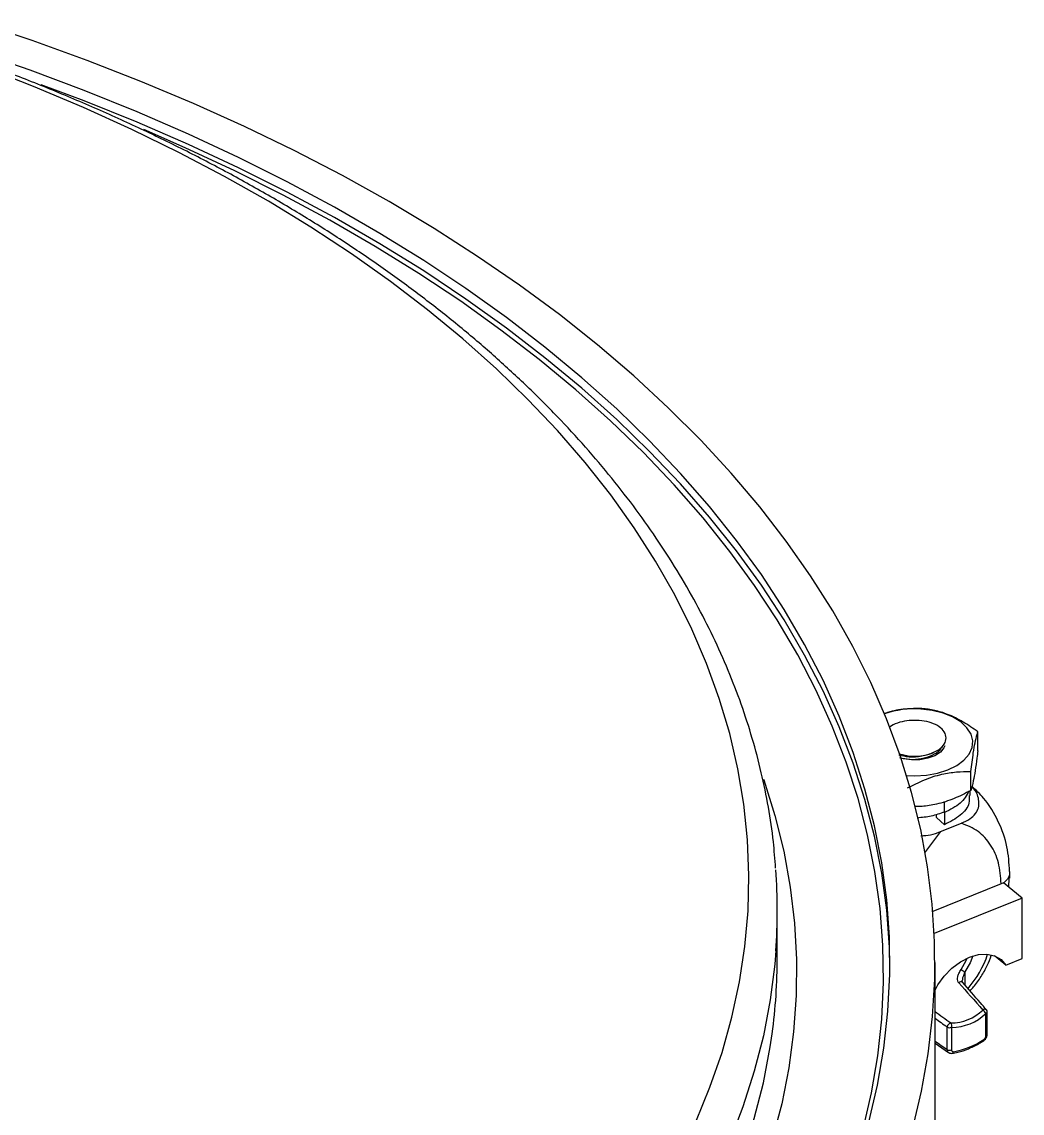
# Model space of a CAD drawing. Header units: millimetres. Extents: x 0 to 6631, y 0 to 4689.
# Drawn here: x 4637.7 to 4793, y 2201.6 to 2371.2 of the extents above; entities that cross this region are included whole.
import ezdxf

# ---------------------------------------------------------------- set-up
doc = ezdxf.new("R2010")
doc.units = ezdxf.units.MM
doc.header["$LTSCALE"] = 13
doc.layers.add('几何体', color=7, linetype='Continuous')

msp = doc.modelspace()

# ---------------------------------------------------------------- linework, layer by layer
at = {"layer": '几何体'}
for p, q in [((4786.17, 2257.93), (4786.17, 2260.87)), ((4785.07, 2251.76), (4785.07, 2254.7)), ((4784.98, 2250.98), (4784.98, 2251.72)), ((4780.97, 2248.41), (4780.97, 2250.03)), ((4779.74, 2247.58), (4779.74, 2248.04)), ((4780.9, 2248.39), (4780.97, 2248.33)), ((4780.97, 2248.33), (4780.97, 2246.45)), ((4780.97, 2246.45), (4779.74, 2247.58)), ((4780.36, 2245.37), (4783.62, 2246.69)), ((4780.36, 2245.37), (4777.87, 2242.1)), ((4790.96, 2236.77), (4791.03, 2238.14)), ((4791.11, 2238.14), (4791.11, 2239.12)), ((4789.77, 2237.25), (4779.18, 2232.97)), ((4790.15, 2237.44), (4789.77, 2237.25)), ((4793.05, 2235.05), (4790.15, 2237.44)), ((4793.05, 2235.05), (4779.4, 2229.54)), ((4793.05, 2225.66), (4793.05, 2235.05)), ((4755.01, 2225.87), (4755.01, 2233.17)), ((4790.51, 2224.63), (4788.74, 2226.1)), ((4779.51, 2197.29), (4779.51, 2225.05)), ((4790.51, 2224.63), (4793.05, 2225.66)), ((4784.16, 2223.57), (4784.16, 2221.56)), ((4787.41, 2213.62), (4787.41, 2217.13)), ((4787.62, 2213.86), (4787.62, 2217.36)), ((4781.42, 2211.51), (4781.42, 2215.02)), ((4782.08, 2214.97), (4782.08, 2211.47)), ((4779.51, 2212.52), (4781.61, 2211.06))]:
    msp.add_line(p, q, dxfattribs=at)
at = {"layer": '几何体', "flags": 128}
for points in [[(4776.05, 2199.31), (4777.43, 2205.08), (4778.46, 2210.86), (4779.14, 2216.67), (4779.47, 2222.48), (4779.45, 2228.3), (4779.08, 2234.12), (4778.36, 2239.92), (4777.29, 2245.71), (4775.87, 2251.47), (4774.1, 2257.19), (4771.99, 2262.88), (4769.54, 2268.53), (4766.75, 2274.12), (4763.62, 2279.65), (4760.17, 2285.12), (4756.38, 2290.51), (4752.27, 2295.82), (4747.85, 2301.05), (4743.11, 2306.18), (4738.06, 2311.22), (4732.72, 2316.15), (4727.08, 2320.97), (4721.15, 2325.68), (4714.94, 2330.26), (4708.46, 2334.72), (4701.72, 2339.04), (4694.71, 2343.23), (4687.46, 2347.27), (4679.98, 2351.16), (4672.26, 2354.9), (4664.32, 2358.49), (4656.16, 2361.91), (4647.81, 2365.17), (4639.27, 2368.25), (4630.54, 2371.16)], [(4769.22, 2200.26), (4770.57, 2205.98), (4771.56, 2211.72), (4772.2, 2217.48), (4772.49, 2223.25), (4772.42, 2229.02), (4772, 2234.79), (4771.23, 2240.55), (4770.1, 2246.28), (4768.63, 2251.99), (4766.8, 2257.67), (4764.63, 2263.3), (4762.11, 2268.89), (4759.25, 2274.42), (4756.06, 2279.89), (4752.53, 2285.29), (4748.67, 2290.62), (4744.49, 2295.86), (4739.99, 2301.01), (4735.18, 2306.07), (4730.06, 2311.03), (4724.64, 2315.88), (4718.92, 2320.62), (4712.92, 2325.24), (4706.64, 2329.73), (4700.08, 2334.09), (4693.27, 2338.31), (4686.2, 2342.39), (4678.88, 2346.33), (4671.33, 2350.11), (4663.55, 2353.74), (4655.55, 2357.2), (4647.35, 2360.5), (4638.94, 2363.63), (4630.36, 2366.59)], [(4742.33, 2200.29), (4744.55, 2205.67), (4746.43, 2211.09), (4747.96, 2216.55), (4749.15, 2222.03), (4749.98, 2227.54), (4750.47, 2233.06), (4750.6, 2238.58), (4750.38, 2244.11), (4749.81, 2249.63), (4748.89, 2255.13), (4747.61, 2260.61), (4745.99, 2266.06), (4744.03, 2271.47), (4741.72, 2276.83), (4739.07, 2282.14), (4736.09, 2287.39), (4732.77, 2292.58), (4729.13, 2297.69), (4725.16, 2302.72), (4720.88, 2307.66), (4716.28, 2312.51), (4711.38, 2317.26), (4706.18, 2321.9), (4700.69, 2326.43), (4694.92, 2330.84), (4688.86, 2335.12), (4682.54, 2339.27), (4675.96, 2343.29), (4669.13, 2347.16), (4662.05, 2350.89), (4654.75, 2354.46), (4647.22, 2357.87), (4639.48, 2361.13), (4631.54, 2364.21)], [(4772.5, 2224.24), (4772.42, 2227.39), (4772, 2233.16), (4771.23, 2238.91), (4770.1, 2244.65), (4768.63, 2250.36), (4766.8, 2256.03), (4764.63, 2261.67), (4762.11, 2267.26), (4759.25, 2272.79), (4756.06, 2278.26), (4752.53, 2283.66), (4748.67, 2288.98), (4744.49, 2294.23), (4739.99, 2299.38), (4735.18, 2304.44), (4730.06, 2309.4), (4724.64, 2314.25), (4718.92, 2318.99), (4712.92, 2323.6), (4706.64, 2328.09), (4700.08, 2332.46), (4693.27, 2336.68), (4686.2, 2340.76), (4678.88, 2344.7), (4671.33, 2348.48), (4663.55, 2352.1), (4655.55, 2355.57), (4647.35, 2358.87), (4640.63, 2361.39)], [(4768.34, 2199.13), (4769.66, 2204.82), (4770.62, 2210.53), (4771.23, 2216.25), (4771.5, 2221.99), (4771.41, 2227.72), (4770.97, 2233.45), (4770.18, 2239.17), (4769.04, 2244.87), (4767.56, 2250.54), (4765.73, 2256.18), (4763.55, 2261.77), (4761.04, 2267.32), (4758.19, 2272.82), (4755, 2278.25), (4751.48, 2283.62), (4747.64, 2288.91), (4743.48, 2294.11), (4739, 2299.23), (4734.21, 2304.26), (4729.11, 2309.18), (4723.72, 2314), (4718.04, 2318.71), (4712.07, 2323.29), (4705.83, 2327.75), (4699.31, 2332.09), (4692.54, 2336.28), (4685.51, 2340.34), (4678.24, 2344.25), (4670.74, 2348.01), (4663.01, 2351.61), (4656.58, 2354.42)], [(4775.11, 2254.08), (4776.35, 2254.03), (4778.17, 2254.13), (4779.91, 2254.45), (4781.51, 2254.96), (4782.89, 2255.64), (4784.01, 2256.47), (4784.82, 2257.42), (4785.28, 2258.44), (4785.38, 2259.49), (4785.1, 2260.53), (4784.47, 2261.52), (4783.51, 2262.41), (4782.25, 2263.18), (4780.76, 2263.78), (4779.08, 2264.2), (4777.3, 2264.41), (4777.3, 2264.41)], [(4781.02, 2258.69), (4780.89, 2258.4), (4780.34, 2257.73), (4779.49, 2257.17), (4778.41, 2256.76), (4777.17, 2256.53), (4775.88, 2256.51)], [(4775.88, 2256.51), (4774.62, 2256.68), (4774.24, 2256.78)], [(4752.9, 2253.49), (4752.92, 2253.43), (4754.63, 2247.9), (4756, 2242.34), (4757.01, 2236.75), (4757.67, 2231.14), (4757.98, 2225.53), (4757.94, 2219.91), (4757.54, 2214.29), (4756.79, 2208.69), (4755.69, 2203.11), (4754.23, 2197.55)], [(4754.78, 2226.86), (4754.61, 2224.79), (4753.9, 2219.22), (4752.84, 2213.66), (4751.43, 2208.14), (4749.68, 2202.64), (4747.57, 2197.19)], [(4779.51, 2220.73), (4779.96, 2221.55), (4780.95, 2222.93), (4782.14, 2224.15), (4783.46, 2225.14), (4784.86, 2225.86), (4786.25, 2226.27), (4787.57, 2226.34), (4788.76, 2226.09), (4789.76, 2225.51), (4790.51, 2224.63)], [(4785.4, 2226.06), (4784.97, 2225), (4784.16, 2223.57)], [(4783.57, 2223.96), (4784.36, 2225.36), (4784.52, 2225.71)], [(4677.39, 2117.7), (4684.11, 2121.72), (4690.57, 2125.88), (4696.76, 2130.18), (4702.68, 2134.6), (4708.31, 2139.14), (4713.65, 2143.8), (4718.69, 2148.57), (4723.43, 2153.45), (4727.86, 2158.42), (4731.96, 2163.48), (4735.75, 2168.62), (4739.21, 2173.84), (4742.33, 2179.13), (4745.12, 2184.48), (4747.57, 2189.89), (4749.68, 2195.34), (4751.43, 2200.83), (4752.84, 2206.36), (4753.9, 2211.92), (4754.21, 2213.98)], [(4787.08, 2212.91), (4787.1, 2212.94), (4787.11, 2212.98), (4787.11, 2213.03), (4787.09, 2213.09)]]:
    msp.add_lwpolyline(points, dxfattribs=at)
at = {"layer": '几何体'}
for centre, radius, start, end in [((4776.31, 2250.08), 14.36, 86.0477, 108.8338), ((4776.36, 2265.19), 8.09, 253.1495, 290.8468), ((4666.6, 2233.17), 88.4, 355.9066, 4.0618), ((4666.23, 2225.88), 88.78, 352.2961, 359.9913), ((4773.73, 2230.82), 14.66, 318.0723, 342.1703), ((4785.98, 2226.94), 3.83, 231.1084, 241.6926), ((4783.54, 2221.62), 0.444, 53.4813, 139.6989), ((4781.96, 2222.83), 7.18, 270.0549, 313.9643), ((4787.24, 2217.36), 0.418, 51.7645, 134.6083), ((4785.41, 2215.87), 2.36, 32.2289, 49.4482), ((4787.12, 2217.36), 0.5, 0, 41.1273), ((4782.07, 2222.66), 7.69, 270.0549, 313.9643), ((4787.34, 2217.4), 0.283, 283.6927, 352.2224), ((4782.11, 2214.97), 0.692, 101.6441, 176.088), ((4781.79, 2215.69), 0.77, 240.5241, 291.5653), ((4781.51, 2215.23), 0.621, 335.8736, 42.8518), ((4780.23, 2223.3), 12.3, 280.1179, 303.9013), ((4787.34, 2213.89), 0.283, 283.6927, 352.2224), ((4781.79, 2212.18), 0.77, 240.5241, 291.5653), ((4782.09, 2211.23), 0.304, 288.1441, 353.991)]:
    msp.add_arc(centre, radius, start, end, dxfattribs=at)
for centre, major_axis, ratio, start_param, end_param in [((4801.25, 2208.05), (-33.29, 35.07), 0.082859, 1.087392, 1.215631), ((4801.25, 2208.05), (44.97, -30.29), 0.088849, 4.268589, 4.329928), ((4800.87, 2207.86), (45.37, -30.16), 0.09505, 4.286261, 4.333264), ((4797.9, 2209.81), (68.65, -45.64), 0.09505, 4.50484, 4.533529)]:
    msp.add_ellipse(centre, major_axis=major_axis, ratio=ratio, start_param=start_param, end_param=end_param, dxfattribs=at)
for points, knots in [([(4754.75, 2239.71), (4754.64, 2241.08), (4754.41, 2244.24), (4753.66, 2249.18), (4752.58, 2254.54), (4751.17, 2259.87), (4749.45, 2265.17), (4747.42, 2270.44), (4745.08, 2275.66), (4742.44, 2280.83), (4739.49, 2285.95), (4736.24, 2291), (4732.69, 2295.98), (4728.85, 2300.89), (4724.72, 2305.72), (4720.3, 2310.46), (4715.61, 2315.1), (4710.65, 2319.64), (4705.42, 2324.08), (4699.93, 2328.4), (4694.19, 2332.61), (4688.21, 2336.7), (4681.99, 2340.66), (4675.54, 2344.49), (4668.87, 2348.18), (4661.99, 2351.73), (4654.9, 2355.14), (4647.62, 2358.4), (4640.15, 2361.51), (4632.51, 2364.47), (4624.69, 2367.26), (4619.29, 2369.09), (4616.47, 2369.95), (4616.36, 2369.98)], [0, 0, 0, 0, 0.0250006, 0.0580066, 0.0910386, 0.12411, 0.1572324, 0.1904145, 0.2236623, 0.2569785, 0.2903634, 0.3238148, 0.3573286, 0.3908993, 0.4245202, 0.4581846, 0.4918854, 0.5256159, 0.5593698, 0.5931416, 0.6269261, 0.6607191, 0.694517, 0.7283167, 0.7621153, 0.7959109, 0.8297022, 0.8634884, 0.8972686, 0.9310425, 0.9648099, 0.9985707, 1, 1, 1, 1]), ([(4777.47, 2264.5), (4776.62, 2264.49), (4774.88, 2264.48), (4772.87, 2264.15), (4771.78, 2263.74), (4771.6, 2263.67)], [0, 0, 0, 0, 0.4470559, 0.9062646, 1, 1, 1, 1]), ([(4786.17, 2260.87), (4785.41, 2261.4), (4783.87, 2262.49), (4781.59, 2263.6), (4779.43, 2264.26), (4778.13, 2264.42), (4777.47, 2264.5)], [0, 0, 0, 0, 0.267276, 0.541818, 0.768445, 1, 1, 1, 1]), ([(4776.67, 2262.66), (4776.15, 2262.66), (4775.09, 2262.66), (4773.66, 2262.27), (4772.75, 2261.88), (4772.48, 2261.59), (4772.46, 2261.57)], [0, 0, 0, 0, 0.324173, 0.648293, 0.974085, 1, 1, 1, 1]), ([(4779.24, 2257.64), (4779.65, 2257.85), (4780.48, 2258.29), (4781.15, 2259.19), (4781.3, 2260.16), (4780.87, 2261.09), (4779.94, 2261.87), (4778.63, 2262.43), (4777.46, 2262.63), (4776.8, 2262.66), (4776.67, 2262.66)], [0, 0, 0, 0, 0.1407995, 0.2816009, 0.4220955, 0.5601189, 0.6973956, 0.832652, 0.9667058, 1, 1, 1, 1]), ([(4785.07, 2254.7), (4785.2, 2255.7), (4785.42, 2257.42), (4785.74, 2259.26), (4785.98, 2260.27), (4786.12, 2260.72), (4786.17, 2260.87)], [0, 0, 0, 0, 0.356439, 0.608129, 0.868454, 1, 1, 1, 1]), ([(4780.54, 2258.51), (4780.46, 2258.35), (4780.19, 2257.83), (4779.06, 2257.15), (4777.41, 2256.62), (4775.59, 2256.48), (4774.55, 2256.71), (4774.05, 2256.82)], [0, 0, 0, 0, 0.098005, 0.329428, 0.560851, 0.790986, 1, 1, 1, 1]), ([(4780.62, 2258.49), (4780.68, 2258.58), (4780.77, 2258.71), (4780.85, 2258.84), (4780.88, 2258.88)], [0, 0, 0, 0, 0.677249, 1, 1, 1, 1]), ([(4779.24, 2257.64), (4778.66, 2257.42), (4777.5, 2257), (4775.54, 2256.88), (4774.43, 2257.12), (4773.91, 2257.23)], [0, 0, 0, 0, 0.348616, 0.695295, 1, 1, 1, 1]), ([(4786.17, 2257.93), (4786.12, 2257.55), (4785.99, 2256.45), (4785.75, 2254.79), (4785.42, 2252.96), (4785.2, 2252.2), (4785.07, 2251.76)], [0, 0, 0, 0, 0.131547, 0.383647, 0.643559, 1, 1, 1, 1]), ([(4775.26, 2252.17), (4776.12, 2252.61), (4777.86, 2253.5), (4780.43, 2254.32), (4782.86, 2254.7), (4784.33, 2254.7), (4785.07, 2254.7)], [0, 0, 0, 0, 0.267276, 0.541818, 0.768445, 1, 1, 1, 1]), ([(4785.07, 2251.76), (4784.21, 2251.32), (4782.47, 2250.43), (4779.9, 2249.62), (4777.84, 2249.27), (4776.74, 2249.26), (4776.36, 2249.26)], [0, 0, 0, 0, 0.301689, 0.61158, 0.867386, 1, 1, 1, 1]), ([(4784.77, 2251.68), (4784.41, 2251.02), (4783.67, 2249.68), (4781.87, 2248.78), (4780.97, 2248.33)], [0, 0, 0, 0, 0.498612, 1, 1, 1, 1]), ([(4783.62, 2246.69), (4784.07, 2246.9), (4784.96, 2247.31), (4785.84, 2248.15), (4786.32, 2249.1), (4786.37, 2250.41), (4786.01, 2251.55), (4785.34, 2252.24), (4785.22, 2252.36)], [0, 0, 0, 0, 0.158837, 0.311794, 0.462254, 0.623803, 0.934393, 1, 1, 1, 1]), ([(4791.1, 2239.18), (4791.02, 2240.47), (4790.85, 2243.13), (4789.43, 2247.01), (4787.56, 2250.23), (4785.87, 2251.82), (4785.24, 2252.42)], [0, 0, 0, 0, 0.2618565, 0.5377272, 0.8272512, 1, 1, 1, 1]), ([(4784.82, 2250.98), (4784.84, 2250.58), (4784.9, 2249.5), (4783.59, 2247.81), (4781.84, 2246.91), (4780.97, 2246.45)], [0, 0, 0, 0, 0.221677, 0.609758, 1, 1, 1, 1]), ([(4780.97, 2248.41), (4780.3, 2248.18), (4778.98, 2247.71), (4777.48, 2247.56), (4776.74, 2247.49)], [0, 0, 0, 0, 0.502221, 1, 1, 1, 1]), ([(4789.77, 2237.25), (4789.69, 2238.38), (4789.53, 2240.64), (4788.25, 2243.39), (4786.32, 2245.56), (4784.52, 2246.31), (4783.62, 2246.69)], [0, 0, 0, 0, 0.249999, 0.5, 0.750001, 1, 1, 1, 1]), ([(4777.32, 2244.72), (4777.83, 2244.76), (4778.92, 2244.85), (4779.86, 2245.19), (4780.36, 2245.37)], [0, 0, 0, 0, 0.4702034, 1, 1, 1, 1]), ([(4791.09, 2239.18), (4791.09, 2239.04), (4791.1, 2238.74), (4790.97, 2238.32), (4790.72, 2237.9), (4790.43, 2237.61), (4790.2, 2237.47), (4790.15, 2237.44)], [0, 0, 0, 0, 0.2277512, 0.469755, 0.6913282, 0.9293412, 1, 1, 1, 1]), ([(4784.95, 2220.64), (4785.14, 2220.84), (4785.78, 2221.53), (4786.69, 2222.86), (4787.63, 2224.5), (4788.06, 2225.62), (4788.25, 2226.14)], [0, 0, 0, 0, 0.124898, 0.4292788, 0.7342976, 1, 1, 1, 1]), ([(4783.2, 2221.91), (4783.17, 2221.94), (4783.07, 2222.08), (4782.98, 2222.38), (4783.02, 2222.84), (4783.22, 2223.39), (4783.45, 2223.76), (4783.57, 2223.96)], [0, 0, 0, 0, 0.070193, 0.27645, 0.477116, 0.713047, 1, 1, 1, 1]), ([(4784.16, 2223.57), (4784.07, 2223.38), (4783.92, 2223.04), (4783.76, 2222.58), (4783.75, 2222.33), (4783.74, 2222.23)], [0, 0, 0, 0, 0.444966, 0.785465, 1, 1, 1, 1]), ([(4783.8, 2221.99), (4783.78, 2222.01), (4783.74, 2222.05), (4783.74, 2222.18), (4783.74, 2222.23)], [0, 0, 0, 0, 0.610104, 1, 1, 1, 1]), ([(4787.5, 2217.69), (4787.18, 2218.06), (4785.95, 2219.47), (4784.72, 2220.91), (4783.8, 2221.98)], [0, 0, 0, 0, 0.25645, 1, 1, 1, 1]), ([(4782.18, 2210.94), (4782.47, 2210.99), (4783.29, 2211.14), (4784.69, 2211.61), (4786.04, 2212.26), (4786.82, 2212.75), (4787.08, 2212.91)], [0, 0, 0, 0, 0.176712, 0.509013, 0.841869, 1, 1, 1, 1]), ([(4787.07, 2212.92), (4787.12, 2212.95), (4787.28, 2213.05), (4787.48, 2213.32), (4787.62, 2213.62), (4787.61, 2213.8), (4787.61, 2213.85)], [0, 0, 0, 0, 0.159749, 0.496822, 0.855344, 1, 1, 1, 1]), ([(4787.09, 2213.09), (4787.14, 2213.13), (4787.22, 2213.19), (4787.33, 2213.33), (4787.39, 2213.48), (4787.4, 2213.58), (4787.41, 2213.62)], [0, 0, 0, 0, 0.25538, 0.510786, 0.765429, 1, 1, 1, 1]), ([(4781.62, 2211.07), (4781.61, 2211.07), (4781.53, 2211.11), (4781.44, 2211.26), (4781.42, 2211.43), (4781.42, 2211.51)], [0, 0, 0, 0, 0.08799, 0.543622, 1, 1, 1, 1]), ([(4781.61, 2211.06), (4781.62, 2211.06), (4781.69, 2210.99), (4781.89, 2210.94), (4782.08, 2210.91), (4782.18, 2210.94), (4782.18, 2210.94)], [0, 0, 0, 0, 0.039995, 0.509661, 0.965973, 1, 1, 1, 1]), ([(4782.08, 2211.47), (4782.08, 2211.42), (4782.09, 2211.33), (4782.16, 2211.24), (4782.26, 2211.19), (4782.35, 2211.19), (4782.39, 2211.19)], [0, 0, 0, 0, 0.252044, 0.504046, 0.757121, 1, 1, 1, 1])]:
    msp.add_open_spline(points, degree=3, knots=knots, dxfattribs=at)

doc.saveas('drawing.dxf')
